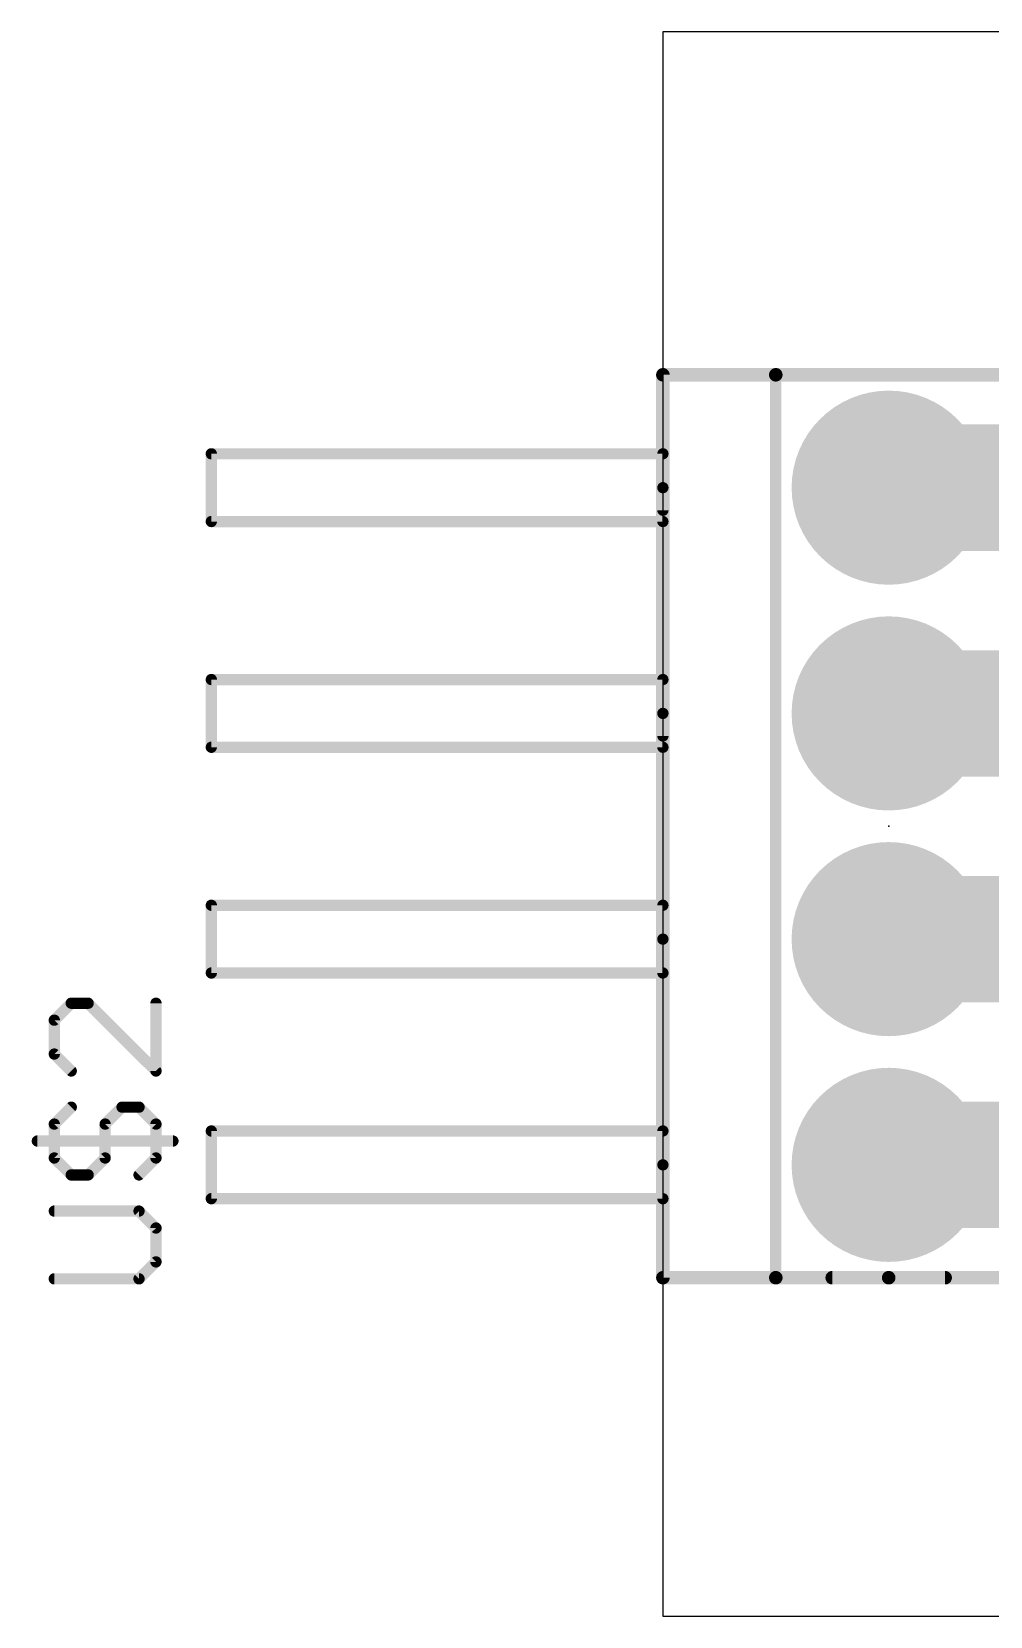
# Model space of a CAD drawing. Extents: x -2 to 28.6, y 7.5 to 27.2.
# Drawn here: x -2.02 to 8.76, y 7.62 to 25.45 of the extents above; entities that cross this region are included whole.
import ezdxf

# ---------------------------------------------------------------- set-up
doc = ezdxf.new("R2010")
doc.units = 0
for name, color, linetype in [('16', 175, 'CONTINUOUS'), ('17', 82, 'CONTINUOUS'), ('20', 7, 'CONTINUOUS'), ('21', 253, 'CONTINUOUS'), ('23', 7, 'CONTINUOUS'), ('25', 253, 'CONTINUOUS')]:
    doc.layers.add(name, color=color, linetype=linetype)

# ---------------------------------------------------------------- blocks, each defined once
blk = doc.blocks.new('ROUNDP')
at = {"const_width": 0.5}
blk.add_lwpolyline([(0, -0.25, 1), (0, 0.25, 1), (0, -0.25)], format="xyb", dxfattribs=at)

msp = doc.modelspace()

# ---------------------------------------------------------------- linework, layer by layer
at = {"layer": '16', "const_width": 1.4224}
for points in [[(7.62, 20.32), (12.7, 20.32)], [(7.62, 17.78), (12.7, 17.78)], [(13.97, 15.24), (7.62, 15.24)], [(9.525, 12.7), (7.62, 12.7)]]:
    msp.add_lwpolyline(points, dxfattribs=at)
at = {"layer": '16', "const_width": 0.7112}
for points in [[(7.62, 20.6756, 1), (7.62, 19.9644)], [(7.62, 18.1356, 1), (7.62, 17.4244)], [(7.62, 15.5956, 1), (7.62, 14.8844)], [(7.62, 13.0556, 1), (7.62, 12.3444)]]:
    msp.add_lwpolyline(points, format="xyb", dxfattribs=at)
at = {"layer": '20'}
for p, q in [((28.555, 25.451), (5.08, 25.451)), ((5.08, 25.451), (5.08, 7.62)), ((5.08, 7.62), (28.555, 7.62))]:
    msp.add_line(p, q, dxfattribs=at)
at = {"layer": '21'}
for points, const_width in [([(6.35, 21.59), (5.08, 21.59)], 0.1524), ([(5.08, 11.43), (5.08, 21.59)], 0.1524), ([(10.16, 21.59), (6.35, 21.59)], 0.1524), ([(6.35, 11.43), (6.35, 21.59)], 0.127), ([(5.08, 20.701), (0, 20.701)], 0.127), ([(0, 20.701), (0, 19.939)], 0.127), ([(5.08, 20.701), (5.08, 20.066)], 0.127), ([(5.08, 20.32), (5.08, 20.701)], 0.127), ([(5.08, 19.939), (5.08, 20.32)], 0.127), ([(0, 19.939), (5.08, 19.939)], 0.127), ([(5.08, 18.161), (0, 18.161)], 0.127), ([(0, 18.161), (0, 17.399)], 0.127), ([(5.08, 18.161), (5.08, 17.526)], 0.127), ([(5.08, 17.78), (5.08, 18.161)], 0.127), ([(5.08, 17.399), (5.08, 17.78)], 0.127), ([(0, 17.399), (5.08, 17.399)], 0.127), ([(5.08, 15.621), (0, 15.621)], 0.127), ([(0, 15.621), (0, 14.859)], 0.127), ([(5.08, 15.24), (5.08, 15.621)], 0.127), ([(5.08, 14.859), (5.08, 15.24)], 0.127), ([(0, 14.859), (5.08, 14.859)], 0.127), ([(5.08, 13.081), (0, 13.081)], 0.127), ([(0, 13.081), (0, 12.319)], 0.127), ([(5.08, 12.7), (5.08, 13.081)], 0.127), ([(5.08, 12.319), (5.08, 12.7)], 0.127), ([(0, 12.319), (5.08, 12.319)], 0.127), ([(5.08, 11.43), (6.35, 11.43)], 0.1524), ([(6.35, 11.43), (7.62, 11.43)], 0.1524), ([(6.985, 11.43), (7.62, 11.43)], 0.1524), ([(7.62, 11.43), (8.255, 11.43)], 0.1524), ([(7.62, 11.43), (10.16, 11.43)], 0.1524)]:
    msp.add_lwpolyline(points, dxfattribs=dict(at, const_width=const_width))
for points, const_width in [([(5.08, 21.6281, 1), (5.08, 21.5519)], 0.0762), ([(5.1181, 21.59, 1), (5.0419, 21.59)], 0.0762), ([(6.35, 21.6281, 1), (6.35, 21.5519)], 0.0762), ([(6.3818, 21.59, 1), (6.3183, 21.59)], 0.0635), ([(6.35, 21.5519, 1), (6.35, 21.6281)], 0.0762), ([(0, 20.7327, 1), (0, 20.6693)], 0.0635), ([(0.0318, 20.701, 1), (-0.0318, 20.701)], 0.0635), ([(5.1117, 20.701, 1), (5.0483, 20.701)], 0.0635), ([(5.1117, 20.701, 1), (5.0483, 20.701)], 0.0635), ([(5.08, 20.6693, 1), (5.08, 20.7327)], 0.0635), ([(5.1117, 20.32, 1), (5.0483, 20.32)], 0.0635), ([(5.0483, 20.32, 1), (5.1117, 20.32)], 0.0635), ([(0, 19.9707, 1), (0, 19.9073)], 0.0635), ([(-0.0318, 19.939, 1), (0.0318, 19.939)], 0.0635), ([(5.0483, 20.066, 1), (5.1117, 20.066)], 0.0635), ([(5.0483, 19.939, 1), (5.1117, 19.939)], 0.0635), ([(5.08, 19.9073, 1), (5.08, 19.9707)], 0.0635), ([(0.0318, 18.161, 1), (-0.0318, 18.161)], 0.0635), ([(0, 18.1928, 1), (0, 18.1293)], 0.0635), ([(5.1117, 18.161, 1), (5.0483, 18.161)], 0.0635), ([(5.1117, 18.161, 1), (5.0483, 18.161)], 0.0635), ([(5.08, 18.1293, 1), (5.08, 18.1928)], 0.0635), ([(5.1117, 17.78, 1), (5.0483, 17.78)], 0.0635), ([(5.0483, 17.78, 1), (5.1117, 17.78)], 0.0635), ([(5.0483, 17.526, 1), (5.1117, 17.526)], 0.0635), ([(0, 17.4307, 1), (0, 17.3673)], 0.0635), ([(-0.0318, 17.399, 1), (0.0318, 17.399)], 0.0635), ([(5.0483, 17.399, 1), (5.1117, 17.399)], 0.0635), ([(5.08, 17.3673, 1), (5.08, 17.4307)], 0.0635), ([(0.0318, 15.621, 1), (-0.0318, 15.621)], 0.0635), ([(0, 15.6528, 1), (0, 15.5892)], 0.0635), ([(5.1117, 15.621, 1), (5.0483, 15.621)], 0.0635), ([(5.08, 15.5892, 1), (5.08, 15.6528)], 0.0635), ([(5.1117, 15.24, 1), (5.0483, 15.24)], 0.0635), ([(5.0483, 15.24, 1), (5.1117, 15.24)], 0.0635), ([(0, 14.8908, 1), (0, 14.8272)], 0.0635), ([(-0.0318, 14.859, 1), (0.0318, 14.859)], 0.0635), ([(5.0483, 14.859, 1), (5.1117, 14.859)], 0.0635), ([(5.08, 14.8272, 1), (5.08, 14.8908)], 0.0635), ([(0, 13.1128, 1), (0, 13.0493)], 0.0635), ([(0.0318, 13.081, 1), (-0.0318, 13.081)], 0.0635), ([(5.1117, 13.081, 1), (5.0483, 13.081)], 0.0635), ([(5.08, 13.0493, 1), (5.08, 13.1128)], 0.0635), ([(5.1117, 12.7, 1), (5.0483, 12.7)], 0.0635), ([(5.0483, 12.7, 1), (5.1117, 12.7)], 0.0635), ([(0, 12.3508, 1), (0, 12.2873)], 0.0635), ([(-0.0318, 12.319, 1), (0.0318, 12.319)], 0.0635), ([(5.0483, 12.319, 1), (5.1117, 12.319)], 0.0635), ([(5.08, 12.2873, 1), (5.08, 12.3508)], 0.0635), ([(5.08, 11.4681, 1), (5.08, 11.3919)], 0.0762), ([(5.0419, 11.43, 1), (5.1181, 11.43)], 0.0762), ([(6.35, 11.4681, 1), (6.35, 11.3919)], 0.0762), ([(6.3183, 11.43, 1), (6.3818, 11.43)], 0.0635), ([(6.35, 11.3919, 1), (6.35, 11.4681)], 0.0762), ([(6.985, 11.4681, 1), (6.985, 11.3919)], 0.0762), ([(7.62, 11.4681, 1), (7.62, 11.3919)], 0.0762), ([(7.62, 11.4681, 1), (7.62, 11.3919)], 0.0762), ([(7.62, 11.3919, 1), (7.62, 11.4681)], 0.0762), ([(7.62, 11.3919, 1), (7.62, 11.4681)], 0.0762), ([(8.255, 11.3919, 1), (8.255, 11.4681)], 0.0762)]:
    msp.add_lwpolyline(points, format="xyb", dxfattribs=dict(at, const_width=const_width))
at = {"layer": '23'}
msp.add_point((7.62, 16.51), dxfattribs=at)
at = {"layer": '25', "const_width": 0.127}
for points in [[(-1.5756, 14.5187), (-1.7663, 14.3281)], [(-1.385, 14.5187), (-1.5756, 14.5187)], [(-0.6223, 13.7561), (-1.385, 14.5187)], [(-0.6223, 14.5187), (-0.6223, 13.7561)], [(-1.7663, 14.3281), (-1.7663, 13.9468)], [(-1.7663, 13.9468), (-1.5756, 13.7561)], [(-1.7663, 13.1587), (-1.5756, 13.3493)], [(-1.0036, 13.3493), (-1.1943, 13.1587)], [(-0.813, 13.3493), (-1.0036, 13.3493)], [(-0.6223, 13.1587), (-0.813, 13.3493)], [(-1.7663, 12.7774), (-1.7663, 13.1587)], [(-1.1943, 13.1587), (-1.1943, 12.7774)], [(-0.6223, 12.7774), (-0.6223, 13.1587)], [(-1.9569, 12.968), (-0.4316, 12.968)], [(-1.5756, 12.5867), (-1.7663, 12.7774)], [(-1.1943, 12.7774), (-1.385, 12.5867)], [(-0.813, 12.5867), (-0.6223, 12.7774)], [(-1.385, 12.5867), (-1.5756, 12.5867)], [(-0.813, 12.1799), (-1.7663, 12.1799)], [(-0.6223, 11.9893), (-0.813, 12.1799)], [(-0.6223, 11.608), (-0.6223, 11.9893)], [(-0.813, 11.4173), (-0.6223, 11.608)], [(-1.7663, 11.4173), (-0.813, 11.4173)]]:
    msp.add_lwpolyline(points, dxfattribs=at)
at = {"layer": '25', "const_width": 0.0635}
for points in [[(-1.5756, 14.5505, 1), (-1.5756, 14.487)], [(-1.5532, 14.4963, 1), (-1.5981, 14.5412)], [(-1.3625, 14.5412, 1), (-1.4074, 14.4963)], [(-1.385, 14.487, 1), (-1.385, 14.5505)], [(-0.5906, 14.5187, 1), (-0.6541, 14.5187)], [(-1.7345, 14.3281, 1), (-1.798, 14.3281)], [(-1.7887, 14.3505, 1), (-1.7438, 14.3056)], [(-1.7438, 13.9692, 1), (-1.7887, 13.9243)], [(-1.798, 13.9468, 1), (-1.7345, 13.9468)], [(-1.5981, 13.7336, 1), (-1.5532, 13.7785)], [(-0.6541, 13.7561, 1), (-0.5906, 13.7561)], [(-0.6448, 13.7336, 1), (-0.5998, 13.7785)], [(-1.5532, 13.3269, 1), (-1.5981, 13.3718)], [(-1.0036, 13.3811, 1), (-1.0036, 13.3176)], [(-0.9812, 13.3269, 1), (-1.0261, 13.3718)], [(-0.7905, 13.3718, 1), (-0.8354, 13.3269)], [(-0.813, 13.3176, 1), (-0.813, 13.3811)], [(-1.7345, 13.1587, 1), (-1.798, 13.1587)], [(-1.7887, 13.1811, 1), (-1.7438, 13.1362)], [(-1.1625, 13.1587, 1), (-1.226, 13.1587)], [(-1.2167, 13.1811, 1), (-1.1718, 13.1362)], [(-0.5906, 13.1587, 1), (-0.6541, 13.1587)], [(-0.6448, 13.1362, 1), (-0.5998, 13.1811)], [(-1.9569, 12.9998, 1), (-1.9569, 12.9363)], [(-0.4316, 12.9363, 1), (-0.4316, 12.9998)], [(-1.7438, 12.7998, 1), (-1.7887, 12.7549)], [(-1.1718, 12.7549, 1), (-1.2167, 12.7998)], [(-0.5998, 12.7549, 1), (-0.6448, 12.7998)], [(-1.798, 12.7774, 1), (-1.7345, 12.7774)], [(-1.226, 12.7774, 1), (-1.1625, 12.7774)], [(-0.6541, 12.7774, 1), (-0.5906, 12.7774)], [(-1.5756, 12.6184, 1), (-1.5756, 12.5549)], [(-1.5981, 12.5642, 1), (-1.5532, 12.6091)], [(-1.4074, 12.6091, 1), (-1.3625, 12.5642)], [(-1.385, 12.5549, 1), (-1.385, 12.6184)], [(-0.8354, 12.6091, 1), (-0.7905, 12.5642)], [(-1.7663, 12.2117, 1), (-1.7663, 12.1482)], [(-0.7905, 12.2024, 1), (-0.8354, 12.1575)], [(-0.813, 12.1482, 1), (-0.813, 12.2117)], [(-0.5906, 11.9893, 1), (-0.6541, 11.9893)], [(-0.6448, 11.9668, 1), (-0.5998, 12.0117)], [(-0.6541, 11.608, 1), (-0.5906, 11.608)], [(-0.5998, 11.5855, 1), (-0.6448, 11.6304)], [(-1.7663, 11.4491, 1), (-1.7663, 11.3856)], [(-0.8354, 11.4398, 1), (-0.7905, 11.3948)], [(-0.813, 11.3856, 1), (-0.813, 11.4491)]]:
    msp.add_lwpolyline(points, format="xyb", dxfattribs=at)

# ---------------------------------------------------------------- block references
at = {"layer": '17', "xscale": 2.1844, "yscale": 2.1844, "rotation": 180}
for p in [(7.62, 20.32), (7.62, 20.32), (7.62, 17.78), (7.62, 17.78), (7.62, 15.24), (7.62, 15.24), (7.62, 12.7), (7.62, 12.7)]:
    msp.add_blockref('ROUNDP', p, dxfattribs=at)

doc.saveas('drawing.dxf')
